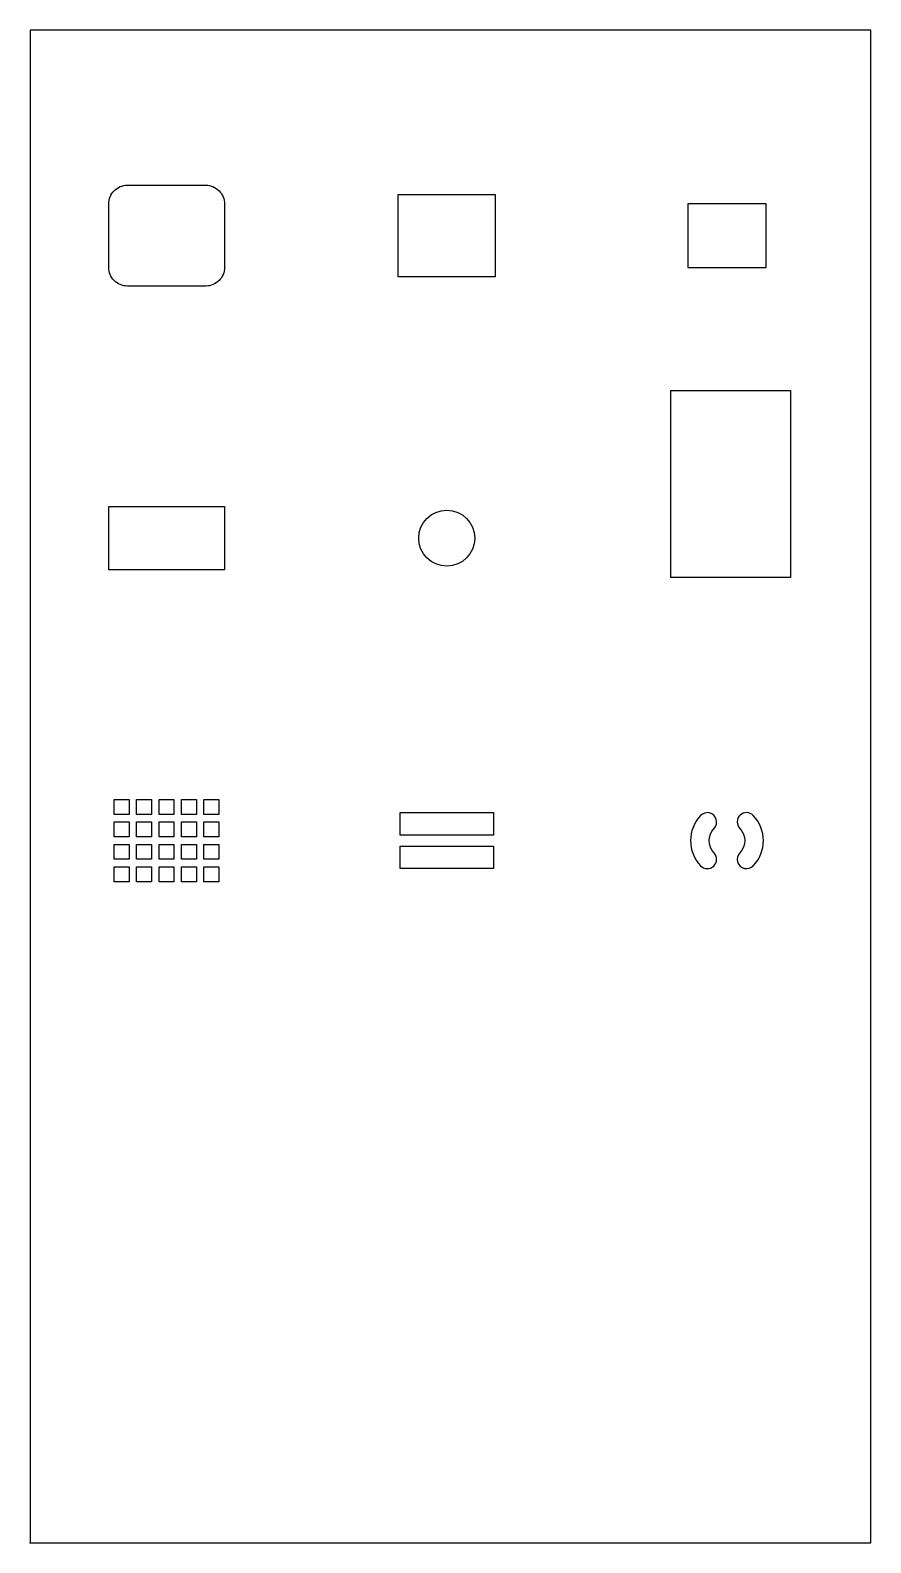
# Model space of a CAD drawing. Header units: millimetres. Extents: x 0 to 225, y 0 to 405.
import ezdxf

# ---------------------------------------------------------------- set-up
doc = ezdxf.new("R2010")
doc.units = ezdxf.units.MM
doc.layers.get('0').update_dxf_attribs({"linetype": 'CONTINUOUS'})

msp = doc.modelspace()

# ---------------------------------------------------------------- linework, layer by layer
for points in [[(0, 0), (225, 0), (225, 405), (0, 405)], [(98.5, 361), (124.5, 361), (124.5, 339), (98.5, 339)], [(197, 358.5), (176, 358.5), (176, 341.5), (197, 341.5)], [(171.5, 308.5), (203.5, 308.5), (203.5, 258.5), (171.5, 258.5)], [(21, 277.5), (52, 277.5), (52, 260.5), (21, 260.5)], [(22.48, 199), (26.48, 199), (26.48, 195), (22.48, 195)], [(28.48, 199), (32.48, 199), (32.48, 195), (28.48, 195)], [(34.48, 199), (38.48, 199), (38.48, 195), (34.48, 195)], [(40.48, 199), (44.48, 199), (44.48, 195), (40.48, 195)], [(46.48, 199), (50.48, 199), (50.48, 195), (46.48, 195)], [(99, 195.5), (124, 195.5), (124, 189.5), (99, 189.5)], [(22.48, 193), (26.48, 193), (26.48, 189), (22.48, 189)], [(28.48, 193), (32.48, 193), (32.48, 189), (28.48, 189)], [(34.48, 193), (38.48, 193), (38.48, 189), (34.48, 189)], [(40.48, 193), (44.48, 193), (44.48, 189), (40.48, 189)], [(46.48, 193), (50.48, 193), (50.48, 189), (46.48, 189)], [(22.48, 187), (26.48, 187), (26.48, 183), (22.48, 183)], [(28.48, 187), (32.48, 187), (32.48, 183), (28.48, 183)], [(34.48, 187), (38.48, 187), (38.48, 183), (34.48, 183)], [(40.48, 187), (44.48, 187), (44.48, 183), (40.48, 183)], [(46.48, 187), (50.48, 187), (50.48, 183), (46.48, 183)], [(124, 180.5), (99, 180.5), (99, 186.5), (124, 186.5)], [(22.48, 181), (26.48, 181), (26.48, 177), (22.48, 177)], [(28.48, 181), (32.48, 181), (32.48, 177), (28.48, 177)], [(34.48, 181), (38.48, 181), (38.48, 177), (34.48, 177)], [(40.48, 181), (44.48, 181), (44.48, 177), (40.48, 177)], [(46.48, 181), (50.48, 181), (50.48, 177), (46.48, 177)]]:
    msp.add_lwpolyline(points, close=True)
for points in [[(26, 363.5), (47, 363.5, -0.414214), (52, 358.5), (52, 341.5, -0.414214), (47, 336.5), (26, 336.5, -0.414214), (21, 341.5), (21, 358.5, -0.414214)], [(179.44, 194.72, 0.400001), (179.44, 181.28, 0.999992), (183.06, 184.72, -0.399999), (183.06, 191.28, 1.000003)], [(193.56, 181.28, 0.400001), (193.56, 194.72, 0.999992), (189.94, 191.28, -0.399999), (189.94, 184.72, 1.000003)]]:
    msp.add_lwpolyline(points, format="xyb", close=True)
msp.add_circle((111.5, 269), 7.5)
msp.add_point((0, 0))

doc.saveas('drawing.dxf')
